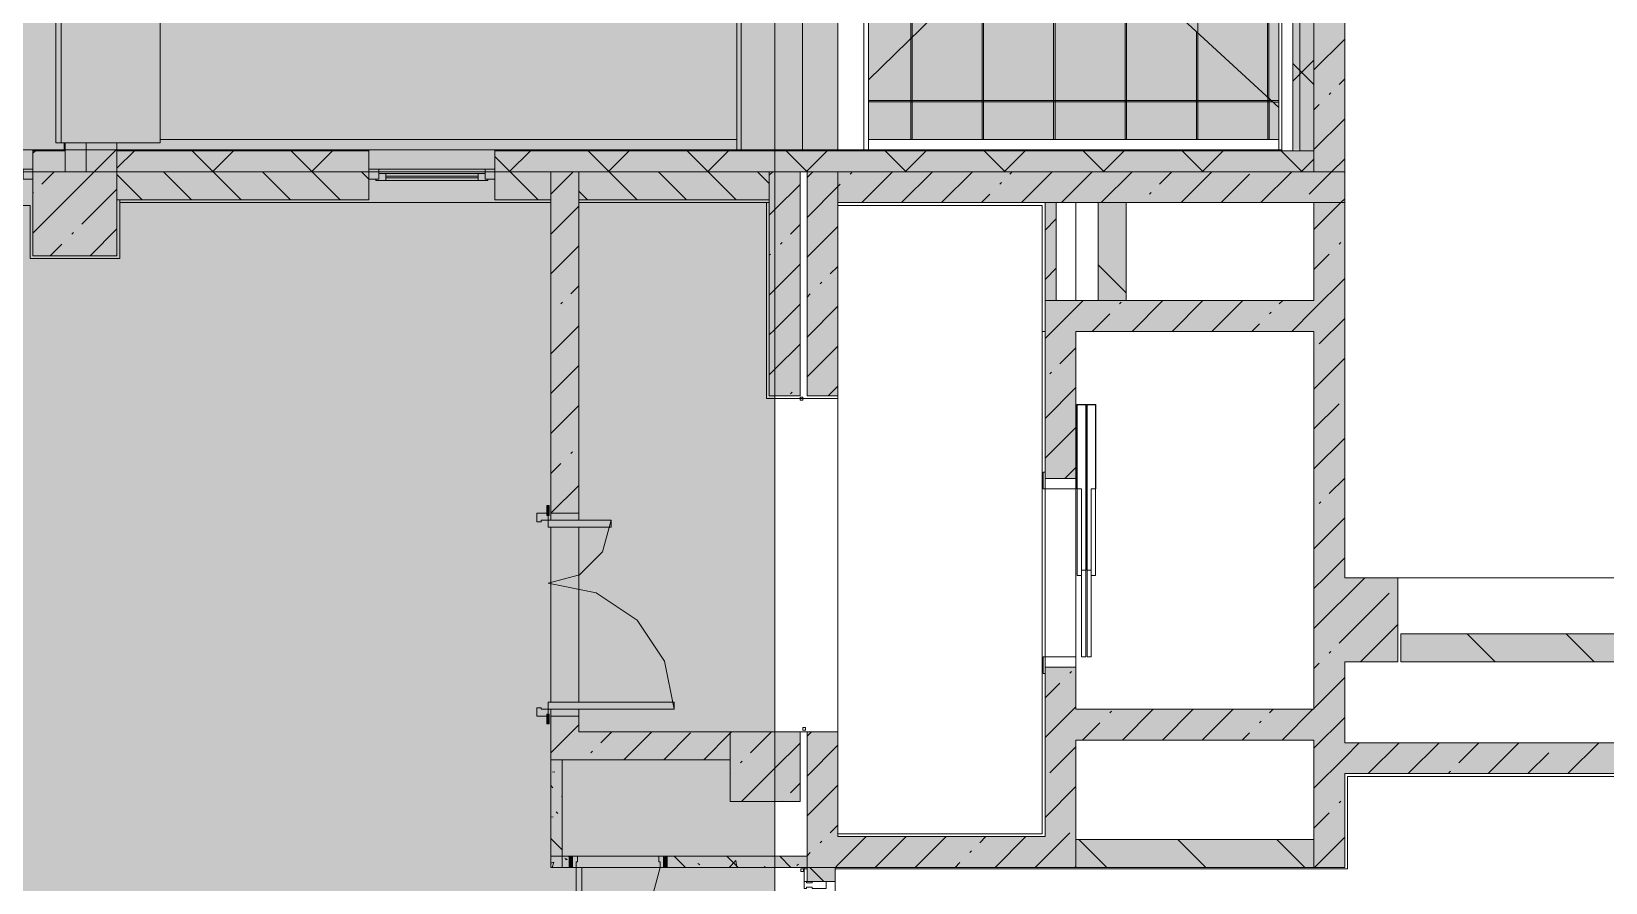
# Model space of a CAD drawing. Header units: millimetres. Extents: x -3817 to 677485, y -22715 to 103890.
# Drawn here: x 20791 to 20879.5, y -19524.2 to -19476.3 of the extents above; entities that cross this region are included whole.
import ezdxf

# ---------------------------------------------------------------- set-up
doc = ezdxf.new("R2010")
doc.units = ezdxf.units.MM
doc.layers.add('PDF _Геометрия', color=7, linetype='Continuous', true_color=0x1d1d1d)
doc.layers.add('PDF _Сплошная заливка', color=7, linetype='Continuous', true_color=0xffffff)

msp = doc.modelspace()

# ---------------------------------------------------------------- hatches: boundary and pattern name
at = {"layer": 'PDF _Сплошная заливка', "true_color": 0xd9d9d9, "transparency": 33554559}
for points in [[(20523.852, -19487.539), (20529.067, -19487.516), (20529.067, -19482.948), (20836.364, -19482.948), (20836.364, -19415.783), (20798.318, -19415.783), (20798.318, -19388.148), (20512.209, -19388.148), (20512.209, -19487.539)], [(20795.45, -19605.904), (20832.82, -19605.904), (20832.82, -19482.948), (20529.067, -19482.948), (20529.067, -19605.904), (20788.11, -19605.904)], [(20792.9, -19484.192), (20794.082, -19484.192), (20794.082, -19482.56), (20792.9, -19482.56), (20792.9, -19483.114)], [(20795.814, -19484.192), (20795.814, -19482.56), (20794.082, -19482.56), (20794.082, -19484.192), (20795.45, -19484.192)], [(20791.09, -19488.916), (20795.814, -19488.916), (20795.814, -19484.192), (20791.09, -19484.192), (20791.09, -19487.516)], [(20830.301, -19517.262), (20830.301, -19515.687), (20821.797, -19515.687), (20821.797, -19517.262), (20824.812, -19517.262)], [(20832.153, -19519.624), (20832.82, -19519.624), (20832.82, -19515.687), (20830.301, -19515.687), (20830.301, -19519.624)]]:
    msp.add_hatch(color=254, dxfattribs=at).paths.add_polyline_path(points)
at = {"layer": 'PDF _Сплошная заливка', "transparency": 33554559}
for points in [[(20861.953, -19482.948), (20862.347, -19482.948), (20862.347, -19389.314), (20861.953, -19389.314), (20861.953, -19478.711)], [(20861.166, -19480.569), (20861.166, -19425.389), (20849.276, -19460.177), (20849.276, -19469.626), (20859.147, -19478.711)], [(20838.086, -19479.01), (20847.702, -19469.626), (20847.702, -19460.177), (20838.086, -19430.345), (20838.086, -19478.711)], [(20849.276, -19482.381), (20861.166, -19482.381), (20861.166, -19480.569), (20849.276, -19469.626), (20847.702, -19469.626), (20838.086, -19479.01), (20838.086, -19482.381), (20846.834, -19482.381)], [(20861.515, -19484.192), (20863.134, -19484.192), (20863.134, -19483.011), (20832.82, -19483.011), (20832.82, -19484.192), (20846.834, -19484.192)], [(20834.631, -19496.79), (20836.364, -19496.79), (20836.364, -19484.192), (20834.631, -19484.192), (20834.631, -19496.321)], [(20864.866, -19485.924), (20864.866, -19484.192), (20836.364, -19484.192), (20836.364, -19485.924), (20861.515, -19485.924)], [(20863.134, -19493.168), (20863.134, -19491.436), (20849.749, -19491.436), (20849.749, -19493.168), (20861.515, -19493.168)], [(20864.866, -19511.75), (20867.859, -19511.75), (20867.859, -19507.026), (20863.134, -19507.026), (20863.134, -19511.75)], [(20863.134, -19516.159), (20863.134, -19514.427), (20849.749, -19514.427), (20849.749, -19516.159), (20861.515, -19516.159)], [(20836.364, -19523.325), (20836.364, -19515.687), (20834.631, -19515.687), (20834.631, -19523.325), (20836.206, -19523.325)], [(20848.017, -19523.325), (20848.017, -19521.592), (20836.364, -19521.592), (20836.364, -19523.325), (20846.834, -19523.325)], [(20863.134, -19523.325), (20863.134, -19521.75), (20849.749, -19521.75), (20849.749, -19523.325), (20861.515, -19523.325)]]:
    msp.add_hatch(color=256, dxfattribs=at).paths.add_polyline_path(points)
h = msp.add_hatch(color=256, dxfattribs=at)
h.paths.add_polyline_path([(20863.134, -19484.192), (20864.866, -19484.192), (20864.866, -19472.382), (20863.134, -19472.382), (20863.134, -19478.711)], flags=0)
h.paths.add_polyline_path([(20864.866, -19467.657), (20864.866, -19425.139), (20863.134, -19425.139), (20863.134, -19467.657), (20864.423, -19467.657)], flags=0)
h.paths.add_polyline_path([(20863.155, -19420.415), (20864.866, -19420.415), (20864.866, -19395.219), (20863.134, -19395.219), (20863.134, -19420.415)], flags=0)
at = {"layer": 'PDF _Сплошная заливка', "true_color": 0xd9d9d9, "transparency": 33554559}
h = msp.add_hatch(color=254, dxfattribs=at)
h.paths.add_polyline_path([(20773.429, -19484.192), (20784.003, -19484.192), (20784.003, -19483.011), (20767.523, -19483.019), (20767.468, -19483.523), (20761.437, -19483.523), (20761.382, -19483.011), (20732.826, -19483.019), (20732.771, -19483.523), (20723.588, -19483.504), (20723.535, -19483.011), (20686.999, -19483.019), (20686.944, -19483.523), (20680.912, -19483.523), (20680.857, -19483.011), (20647.575, -19483.019), (20647.52, -19483.523), (20646.158, -19483.499), (20646.158, -19483.011), (20632.434, -19483.011), (20632.434, -19484.192), (20772.193, -19484.192)], flags=0)
h.paths.add_polyline_path([(20791.09, -19484.192), (20792.9, -19484.192), (20792.845, -19483.011), (20791.09, -19483.011), (20791.09, -19483.114)], flags=0)
h.paths.add_polyline_path([(20832.82, -19484.192), (20832.82, -19483.011), (20817.073, -19483.011), (20817.073, -19484.192), (20832.153, -19484.192)], flags=0)
h.paths.add_polyline_path([(20795.814, -19484.192), (20809.987, -19484.192), (20809.987, -19483.011), (20795.814, -19483.011), (20795.814, -19483.114)], flags=0)
h.paths.add_polyline_path([(20608.025, -19484.192), (20608.025, -19483.011), (20603.301, -19483.011), (20603.301, -19484.192), (20604.597, -19484.192)], flags=0)
h.paths.add_polyline_path([(20596.215, -19484.192), (20596.215, -19483.011), (20591.49, -19483.011), (20591.49, -19484.192)], flags=0)
h.paths.add_polyline_path([(20584.404, -19484.192), (20584.404, -19483.011), (20531.492, -19483.011), (20531.492, -19483.46), (20530.311, -19483.46), (20530.311, -19484.192), (20582.576, -19484.192)], flags=0)
h = msp.add_hatch(color=254, dxfattribs=at)
h.paths.add_polyline_path([(20832.153, -19485.767), (20832.505, -19485.767), (20832.505, -19484.192), (20821.797, -19484.192), (20821.797, -19485.767), (20824.812, -19485.767)], flags=0)
h.paths.add_polyline_path([(20795.814, -19485.767), (20809.987, -19485.767), (20809.987, -19484.192), (20795.814, -19484.192)], flags=0)
h.paths.add_polyline_path([(20817.073, -19485.767), (20820.222, -19485.767), (20820.222, -19484.192), (20817.073, -19484.192)], flags=0)
h = msp.add_hatch(color=254, dxfattribs=at)
h.paths.add_polyline_path([(20820.222, -19517.262), (20821.797, -19517.262), (20821.797, -19514.821), (20820.222, -19514.821)], flags=0)
h.paths.add_polyline_path([(20820.222, -19503.404), (20821.797, -19503.404), (20821.797, -19484.192), (20820.222, -19484.192), (20820.222, -19496.321)], flags=0)
at = {"layer": 'PDF _Сплошная заливка', "transparency": 33554559}
h = msp.add_hatch(color=256, dxfattribs=at)
h.paths.add_polyline_path([(20849.749, -19523.325), (20849.749, -19512.065), (20848.017, -19512.065), (20848.017, -19523.325)], flags=0)
h.paths.add_polyline_path([(20848.017, -19501.436), (20849.749, -19501.436), (20849.749, -19491.436), (20848.017, -19491.436), (20848.017, -19496.321)], flags=0)
at = {"layer": 'PDF _Сплошная заливка', "true_color": 0xcdcdcd, "transparency": 33554559}
h = msp.add_hatch(color=254, dxfattribs=at)
h.paths.add_polyline_path([(20820.065, -19514.821), (20820.065, -19514.427), (20819.435, -19514.349), (20819.435, -19514.821)], flags=0)
h.paths.add_polyline_path([(20819.435, -19503.877), (20819.671, -19503.798), (20820.065, -19503.798), (20820.065, -19503.404), (20819.435, -19503.404)], flags=0)
at = {"layer": 'PDF _Сплошная заливка', "transparency": 33554559}
h = msp.add_hatch(color=256, dxfattribs=at)
h.paths.add_polyline_path([(20910.377, -19511.75), (20910.377, -19510.176), (20868.016, -19510.176), (20868.016, -19511.75), (20890.877, -19511.75)], flags=0)
h.paths.add_polyline_path([(20938.328, -19511.75), (20938.328, -19510.176), (20915.101, -19510.176), (20915.101, -19511.75)], flags=0)
at = {"layer": 'PDF _Сплошная заливка', "true_color": 0xd9d9d9, "transparency": 33554559}
h = msp.add_hatch(color=254, dxfattribs=at)
h.paths.add_polyline_path([(20820.222, -19523.325), (20821.246, -19523.325), (20821.246, -19522.695), (20820.222, -19522.735)], flags=0)
h.paths.add_polyline_path([(20832.153, -19523.325), (20832.82, -19523.325), (20832.82, -19522.695), (20826.758, -19522.735), (20826.758, -19523.325)], flags=0)
at = {"layer": 'PDF _Сплошная заливка', "true_color": 0xcdcdcd, "transparency": 33554559}
h = msp.add_hatch(color=254, dxfattribs=at)
h.paths.add_polyline_path([(20821.64, -19523.325), (20821.718, -19522.695), (20821.443, -19522.735), (20821.443, -19523.325)], flags=0)
h.paths.add_polyline_path([(20826.364, -19523.325), (20826.561, -19523.325), (20826.561, -19522.695), (20826.295, -19522.735), (20826.364, -19523.01)], flags=0)

# ---------------------------------------------------------------- linework, layer by layer
at = {"layer": 'PDF _Геометрия', "color": 8, "lineweight": 9, "true_color": 0x808080}
msp.add_lwpolyline([(20529.067, -19487.516), (20529.067, -19482.948), (20836.364, -19482.948), (20836.364, -19415.783), (20798.318, -19415.783), (20798.318, -19388.148), (20512.209, -19388.148), (20512.209, -19487.539), (20529.067, -19487.539)], dxfattribs=at)
at = {"layer": 'PDF _Геометрия', "color": 7, "lineweight": 9}
for points in [[(20832.82, -19496.79), (20834.238, -19496.79), (20834.238, -19484.192), (20832.82, -19484.192), (20863.134, -19484.192), (20863.134, -19483.011), (20863.134, -19482.948), (20863.134, -19390.495), (20882.031, -19390.495), (20882.031, -19388.526), (20863.134, -19388.526), (20861.323, -19388.526), (20861.166, -19388.526), (20861.166, -19415.79), (20861.166, -19413.772)], [(20882.031, -19389.707), (20863.134, -19389.707), (20862.347, -19389.707), (20862.347, -19482.948), (20862.347, -19483.011), (20861.953, -19483.011), (20861.953, -19482.948), (20861.953, -19389.314), (20862.347, -19389.314), (20863.134, -19389.314), (20882.031, -19389.314)], [(20861.717, -19419.627), (20863.134, -19419.627), (20863.134, -19484.192), (20864.866, -19484.192), (20864.866, -19472.382), (20864.866, -19477.106)], [(20861.166, -19421.659), (20861.166, -19482.948), (20832.82, -19482.948)], [(20838.086, -19482.948), (20838.086, -19421.831), (20838.084, -19421.831), (20838.078, -19421.831), (20837.83, -19421.831), (20836.364, -19421.831), (20837.442, -19421.831)], [(20837.83, -19482.948), (20837.83, -19421.831)], [(20861.323, -19421.659), (20861.323, -19482.948), (20861.323, -19482.987), (20861.323, -19483.011), (20861.953, -19483.011)], [(20838.078, -19479.018), (20847.702, -19469.626), (20847.702, -19460.177), (20838.078, -19430.321)], [(20847.702, -19469.626), (20849.276, -19469.626), (20861.17, -19480.573)], [(20863.134, -19478.455), (20864.866, -19476.723)], [(20861.953, -19479.097), (20862.347, -19478.704), (20863.134, -19477.916)], [(20863.134, -19479.289), (20862.347, -19478.501), (20861.953, -19478.108)], [(20864.558, -19479.276), (20864.866, -19478.968)], [(20864.866, -19479.468), (20864.866, -19484.192)], [(20863.134, -19480.7), (20863.435, -19480.399)], [(20863.996, -19479.838), (20864.09, -19479.744)], [(20863.134, -19482.945), (20864.866, -19481.213)], [(20861.323, -19482.987), (20832.82, -19482.987)], [(20862.347, -19483.011), (20863.134, -19483.011), (20862.347, -19483.011), (20861.953, -19483.011), (20861.323, -19483.011), (20832.82, -19483.011)], [(20834.632, -19484.192), (20833.451, -19483.011)], [(20834.588, -19484.192), (20835.769, -19483.011)], [(20840.2, -19484.192), (20839.019, -19483.011)], [(20840.156, -19484.192), (20841.337, -19483.011)], [(20845.767, -19484.192), (20844.586, -19483.011)], [(20845.723, -19484.192), (20846.904, -19483.011)], [(20851.335, -19484.192), (20850.154, -19483.011)], [(20851.291, -19484.192), (20852.472, -19483.011)], [(20856.903, -19484.192), (20855.721, -19483.011)], [(20856.858, -19484.192), (20858.04, -19483.011)], [(20861.166, -19482.948), (20861.323, -19482.948)], [(20862.47, -19484.192), (20861.289, -19483.011)], [(20862.426, -19484.192), (20863.134, -19483.484)], [(20862.874, -19485.45), (20864.132, -19484.192), (20864.866, -19483.458)], [(20832.82, -19486.319), (20834.238, -19484.902)], [(20834.631, -19484.508), (20834.947, -19484.192)], [(20851.009, -19491.436), (20852.583, -19491.436), (20852.583, -19485.924), (20864.866, -19485.924), (20864.866, -19484.192), (20836.364, -19484.192), (20836.364, -19485.924), (20848.017, -19485.924), (20848.017, -19491.436), (20848.647, -19491.436), (20848.647, -19485.924), (20851.009, -19485.924), (20851.009, -19491.436), (20849.749, -19491.436), (20848.017, -19491.436), (20848.017, -19501.436), (20849.749, -19501.436), (20849.749, -19493.168), (20863.134, -19493.168), (20863.134, -19507.026), (20863.134, -19511.75), (20863.134, -19514.427), (20849.749, -19514.427), (20849.749, -19512.065), (20848.017, -19512.065), (20848.017, -19521.592), (20836.364, -19521.592), (20836.364, -19515.687), (20834.631, -19515.687), (20834.631, -19523.325), (20836.206, -19523.325), (20836.364, -19523.325), (20848.017, -19523.325), (20849.749, -19523.325), (20863.134, -19523.325), (20863.134, -19521.75), (20863.134, -19516.159), (20849.749, -19516.159), (20849.749, -19521.75), (20863.134, -19521.75)], [(20834.631, -19486.753), (20836.364, -19485.021), (20836.495, -19484.889)], [(20837.057, -19484.328), (20837.15, -19484.234)], [(20837.705, -19485.924), (20839.437, -19484.192)], [(20839.95, -19485.924), (20841.682, -19484.192)], [(20842.195, -19485.924), (20843.927, -19484.192)], [(20845.475, -19484.889), (20845.569, -19484.795)], [(20846.037, -19484.328), (20846.172, -19484.192)], [(20846.685, -19485.924), (20848.417, -19484.192)], [(20848.93, -19485.924), (20850.662, -19484.192)], [(20851.175, -19485.924), (20852.907, -19484.192)], [(20854.455, -19484.889), (20855.152, -19484.192)], [(20855.665, -19485.924), (20857.397, -19484.192)], [(20857.91, -19485.924), (20859.506, -19484.328)], [(20860.155, -19485.924), (20861.887, -19484.192)], [(20844.44, -19485.924), (20844.914, -19485.45)], [(20849.749, -19491.436), (20849.749, -19485.924), (20848.647, -19485.924), (20848.017, -19485.924), (20848.017, -19491.436)], [(20852.583, -19485.924), (20851.009, -19485.924)], [(20864.866, -19507.026), (20864.866, -19485.924), (20863.134, -19485.924), (20863.134, -19491.436), (20852.583, -19491.436)], [(20853.894, -19485.45), (20853.987, -19485.357)], [(20862.4, -19485.924), (20862.406, -19485.918)], [(20863.134, -19487.435), (20864.645, -19485.924), (20864.866, -19485.703)], [(20864.866, -19485.924), (20864.866, -19488.995)], [(20833.689, -19487.695), (20834.238, -19487.147)], [(20834.631, -19488.998), (20836.364, -19487.266)], [(20848.017, -19487.466), (20848.647, -19486.837)], [(20833.128, -19488.256), (20833.221, -19488.163)], [(20864.558, -19488.256), (20864.651, -19488.163)], [(20832.82, -19490.809), (20834.238, -19489.392)], [(20852.583, -19491.008), (20851.009, -19489.433)], [(20863.134, -19489.68), (20863.996, -19488.818)], [(20835.934, -19489.94), (20836.364, -19489.511)], [(20848.017, -19490.25), (20848.647, -19489.62)], [(20861.891, -19493.168), (20863.134, -19491.925), (20864.866, -19490.192)], [(20834.631, -19491.243), (20834.812, -19491.062)], [(20835.373, -19490.501), (20835.466, -19490.408)], [(20832.82, -19493.054), (20834.238, -19491.637)], [(20834.631, -19493.488), (20836.364, -19491.756)], [(20848.017, -19493.572), (20849.749, -19491.84), (20850.153, -19491.436)], [(20852.21, -19491.624), (20852.304, -19491.53)], [(20852.911, -19493.168), (20854.643, -19491.436)], [(20855.156, -19493.168), (20856.888, -19491.436)], [(20857.401, -19493.168), (20859.133, -19491.436)], [(20860.629, -19492.185), (20860.722, -19492.092)], [(20861.19, -19491.624), (20861.378, -19491.436)], [(20864.866, -19491.357), (20864.866, -19495.294)], [(20850.666, -19493.168), (20851.649, -19492.185)], [(20859.646, -19493.168), (20860.068, -19492.746)], [(20863.435, -19493.869), (20864.866, -19492.437)], [(20832.82, -19495.299), (20834.238, -19493.881)], [(20834.631, -19495.733), (20836.364, -19494.001)], [(20848.843, -19494.991), (20849.749, -19494.085)], [(20863.134, -19496.415), (20864.866, -19494.682)], [(20848.282, -19495.552), (20848.375, -19495.459)], [(20835.819, -19496.79), (20836.364, -19496.246)], [(20848.017, -19498.062), (20849.749, -19496.33)], [(20833.689, -19496.675), (20833.783, -19496.582)], [(20863.134, -19498.66), (20864.558, -19497.236)], [(20864.866, -19497.656), (20864.866, -19501.593)], [(20848.017, -19500.307), (20849.749, -19498.575)], [(20863.134, -19500.905), (20864.866, -19499.172)], [(20849.133, -19501.436), (20849.749, -19500.82)], [(20849.749, -19501.436), (20849.749, -19512.065)], [(20863.996, -19502.287), (20864.866, -19501.417)], [(20848.017, -19511.475), (20848.017, -19502.026)], [(20863.435, -19502.849), (20863.529, -19502.755)], [(20863.134, -19505.395), (20864.866, -19503.662)], [(20863.134, -19523.325), (20864.866, -19523.325), (20864.866, -19518.049), (20883.606, -19518.049), (20883.606, -19516.317), (20864.866, -19516.317), (20864.866, -19511.75), (20867.859, -19511.75), (20867.859, -19507.026), (20864.866, -19507.026), (20864.866, -19503.955)], [(20863.134, -19507.64), (20863.748, -19507.026), (20864.866, -19505.907)], [(20863.134, -19509.885), (20865.993, -19507.026)], [(20864.558, -19510.706), (20867.364, -19507.9)], [(20865.759, -19511.75), (20867.859, -19509.65)], [(20873.326, -19511.75), (20871.751, -19510.176)], [(20878.893, -19511.75), (20877.318, -19510.176)], [(20863.996, -19511.267), (20864.09, -19511.174)], [(20849.404, -19512.39), (20849.497, -19512.296)], [(20863.134, -19512.13), (20863.435, -19511.829)], [(20848.017, -19513.777), (20848.843, -19512.951)], [(20863.134, -19514.375), (20864.866, -19512.642)], [(20848.017, -19516.022), (20849.749, -19514.29)], [(20851.649, -19514.635), (20851.742, -19514.541)], [(20852.369, -19516.159), (20854.102, -19514.427)], [(20854.614, -19516.159), (20856.347, -19514.427)], [(20856.859, -19516.159), (20858.592, -19514.427)], [(20860.068, -19515.196), (20860.161, -19515.103)], [(20860.629, -19514.635), (20860.837, -19514.427)], [(20861.349, -19516.159), (20863.082, -19514.427)], [(20863.134, -19516.62), (20864.866, -19514.887)], [(20832.82, -19519.624), (20834.238, -19519.624), (20834.238, -19515.687), (20832.82, -19515.687)], [(20834.631, -19515.938), (20834.882, -19515.687)], [(20850.124, -19516.159), (20851.088, -19515.196)], [(20859.104, -19516.159), (20859.506, -19515.757)], [(20832.82, -19517.749), (20834.238, -19516.331)], [(20834.631, -19518.183), (20836.364, -19516.45)], [(20848.282, -19518.002), (20849.749, -19516.535)], [(20863.134, -19518.864), (20864.866, -19517.132), (20865.682, -19516.317)], [(20866.195, -19518.049), (20867.925, -19516.319)], [(20868.44, -19518.049), (20870.172, -19516.317)], [(20871.293, -19517.441), (20872.417, -19516.317)], [(20872.929, -19518.049), (20874.662, -19516.317)], [(20875.174, -19518.049), (20876.344, -19516.88)], [(20876.905, -19516.319), (20876.907, -19516.317)], [(20877.419, -19518.049), (20879.152, -19516.317)], [(20833.689, -19519.125), (20834.238, -19518.576)], [(20870.731, -19518.002), (20870.825, -19517.909)], [(20834.631, -19520.428), (20836.364, -19518.695)], [(20848.017, -19520.512), (20849.749, -19518.78)], [(20833.19, -19519.624), (20833.221, -19519.593)], [(20863.134, -19521.109), (20863.996, -19520.247)], [(20864.558, -19519.686), (20864.651, -19519.593)], [(20835.934, -19521.37), (20836.364, -19520.94)], [(20835.373, -19521.931), (20835.466, -19521.838)], [(20836.224, -19523.325), (20836.364, -19523.185), (20837.956, -19521.592)], [(20838.469, -19523.325), (20840.201, -19521.592)], [(20840.714, -19523.325), (20842.446, -19521.592)], [(20844.353, -19521.931), (20844.691, -19521.592)], [(20845.204, -19523.325), (20846.936, -19521.592)], [(20847.449, -19523.325), (20848.017, -19522.757), (20849.404, -19521.37)], [(20849.749, -19521.75), (20849.749, -19523.325)], [(20851.494, -19523.325), (20849.92, -19521.75)], [(20857.062, -19523.325), (20855.487, -19521.75)], [(20862.63, -19523.325), (20861.055, -19521.75)], [(20863.164, -19523.325), (20864.866, -19521.622)], [(20832.82, -19523.325), (20834.631, -19523.325), (20834.631, -19522.695), (20832.82, -19522.695)], [(20834.631, -19522.673), (20834.812, -19522.492)], [(20842.959, -19523.325), (20843.23, -19523.054)], [(20843.792, -19522.492), (20843.885, -19522.399)], [(20835.579, -19524.112), (20834.792, -19523.325)], [(20849.694, -19523.325), (20849.749, -19523.27)], [(20834.631, -19524.112), (20834.915, -19524.112)], [(20835.702, -19524.112), (20836.206, -19524.112), (20836.206, -19540.883), (20835.702, -19540.883)]]:
    msp.add_lwpolyline(points, dxfattribs=at)
at = {"layer": 'PDF _Геометрия', "color": 253, "lineweight": 9, "true_color": 0xaaaaaa}
for points in [[(20832.82, -19623.257), (20832.82, -19524.835), (20832.82, -19515.075), (20832.82, -19416.653)], [(20861.167, -19482.381), (20838.078, -19482.381), (20861.166, -19482.381)], [(20836.364, -19486.082), (20847.859, -19486.082), (20836.364, -19486.082), (20836.364, -19521.435), (20847.859, -19521.435), (20847.859, -19486.082), (20847.859, -19521.435), (20836.364, -19521.435)], [(20863.134, -19493.168), (20849.749, -19493.168)], [(20832.82, -19515.687), (20836.364, -19515.687), (20836.364, -19496.948), (20832.82, -19496.948), (20836.364, -19496.948), (20836.364, -19496.79)], [(20849.804, -19502.026), (20849.828, -19502.026), (20849.828, -19497.302), (20850.3, -19497.302), (20850.3, -19506.593), (20850.324, -19506.593), (20850.324, -19497.278), (20849.804, -19497.278), (20849.804, -19502.026), (20849.804, -19497.278), (20850.324, -19497.278), (20850.324, -19506.593)], [(20850.3, -19497.302), (20849.828, -19497.302)], [(20850.355, -19506.593), (20850.355, -19497.278), (20850.875, -19497.278), (20850.875, -19502.026)], [(20850.851, -19497.302), (20850.379, -19497.302)], [(20847.899, -19502.026), (20847.899, -19501.081), (20848.017, -19501.081)], [(20849.749, -19512.065), (20849.749, -19501.436), (20849.749, -19512.065)], [(20849.749, -19501.436), (20849.749, -19502.026)], [(20850.064, -19506.908), (20849.828, -19506.908), (20850.064, -19506.908), (20850.064, -19502.026), (20849.828, -19502.026), (20849.828, -19506.908), (20849.828, -19502.026), (20850.064, -19502.026), (20850.064, -19506.593), (20850.3, -19506.593), (20850.3, -19511.475), (20850.064, -19511.475)], [(20850.615, -19502.026), (20850.851, -19502.026), (20850.851, -19506.908), (20850.615, -19506.908), (20850.615, -19511.475), (20850.379, -19511.475), (20850.615, -19511.475), (20850.615, -19506.593), (20850.379, -19506.593), (20850.379, -19511.475), (20850.379, -19506.593), (20850.615, -19506.593)], [(20863.134, -19511.75), (20863.134, -19507.026)], [(20867.859, -19507.026), (20910.377, -19507.026), (20867.859, -19507.026), (20867.859, -19511.75), (20864.866, -19511.75)], [(20847.899, -19511.475), (20847.899, -19512.419), (20848.017, -19512.419)], [(20849.749, -19511.475), (20849.749, -19512.065)], [(20834.631, -19515.687), (20834.238, -19515.687)], [(20834.474, -19524.117), (20834.474, -19523.325), (20832.82, -19523.325)], [(20834.474, -19523.403), (20834.631, -19523.403), (20834.47, -19523.403), (20834.47, -19524.114)]]:
    msp.add_lwpolyline(points, dxfattribs=at)
at = {"layer": 'PDF _Геометрия', "color": 8, "lineweight": 9, "true_color": 0x737373}
for points in [[(20798.252, -19421.617), (20792.673, -19421.617), (20792.382, -19421.617), (20792.376, -19421.617), (20792.374, -19421.617), (20792.374, -19482.56), (20792.376, -19482.56), (20792.382, -19482.56), (20792.673, -19482.56), (20798.252, -19482.56)], [(20794.082, -19482.56), (20794.082, -19482.948), (20794.082, -19484.192), (20794.082, -19483.011), (20794.082, -19482.987), (20794.082, -19482.948)], [(20791.09, -19484.05), (20791.09, -19484.602), (20790.538, -19484.602), (20790.538, -19484.05)], [(20810.538, -19484.05), (20810.538, -19484.602), (20809.987, -19484.602), (20809.987, -19484.05)], [(20817.073, -19484.05), (20817.073, -19484.602), (20816.522, -19484.602), (20816.522, -19484.05)], [(20795.814, -19484.192), (20791.09, -19484.192), (20791.09, -19488.916), (20795.814, -19488.916)], [(20810.38, -19484.68), (20816.679, -19484.68), (20816.679, -19484.602), (20816.522, -19484.602), (20816.522, -19484.287), (20810.538, -19484.287), (20810.538, -19484.602), (20810.38, -19484.602)], [(20821.797, -19515.687), (20821.797, -19514.821), (20820.222, -19514.821), (20820.222, -19517.262), (20821.797, -19517.262), (20830.301, -19517.262), (20830.301, -19515.687)], [(20820.222, -19517.262), (20820.222, -19523.325), (20820.852, -19523.325), (20820.852, -19517.262)]]:
    msp.add_lwpolyline(points, close=True, dxfattribs=at)
for points in [[(20792.673, -19421.617), (20792.673, -19482.56)], [(20830.693, -19421.831), (20830.937, -19421.831), (20834.378, -19421.831), (20836.364, -19421.831), (20834.378, -19421.831), (20830.927, -19421.831), (20830.68, -19421.831), (20830.674, -19421.831), (20830.672, -19421.831), (20830.672, -19482.948)], [(20830.927, -19421.831), (20830.927, -19482.948)], [(20834.378, -19482.948), (20834.378, -19421.831)], [(20791.09, -19482.948), (20791.09, -19484.192), (20784.003, -19484.192), (20784.003, -19482.948)], [(20797.782, -19482.56), (20792.845, -19482.56), (20792.845, -19482.948), (20791.09, -19482.948), (20791.09, -19484.192), (20792.9, -19484.192), (20794.082, -19484.192), (20795.814, -19484.192), (20809.987, -19484.192), (20809.987, -19482.948), (20795.814, -19482.948), (20795.814, -19482.56)], [(20792.845, -19482.948), (20792.845, -19482.987), (20792.845, -19483.011), (20792.861, -19483.011), (20792.9, -19483.011), (20792.861, -19483.011), (20792.845, -19483.011), (20791.09, -19483.011)], [(20791.09, -19487.64), (20794.537, -19484.192), (20795.766, -19482.963)], [(20792.845, -19482.987), (20791.09, -19482.987)], [(20791.09, -19483.15), (20791.229, -19483.011)], [(20792.396, -19482.56), (20792.683, -19482.56), (20798.236, -19482.56)], [(20797.798, -19482.56), (20792.83, -19482.56)], [(20792.861, -19483.011), (20792.861, -19482.948), (20792.861, -19482.56)], [(20792.9, -19482.56), (20792.9, -19482.948), (20792.9, -19483.011), (20792.9, -19484.192)], [(20795.798, -19482.932), (20795.814, -19482.916)], [(20795.814, -19482.948), (20795.814, -19482.987)], [(20809.987, -19482.987), (20795.814, -19482.987), (20795.814, -19483.011), (20809.987, -19483.011)], [(20795.814, -19483.994), (20796.796, -19483.011)], [(20795.814, -19483.011), (20795.814, -19484.192), (20795.814, -19485.767), (20809.987, -19485.767), (20809.987, -19484.192), (20795.814, -19484.192)], [(20798.014, -19482.56), (20798.165, -19482.56)], [(20798.174, -19482.56), (20798.026, -19482.56)], [(20802.802, -19485.767), (20801.227, -19484.192), (20800.046, -19483.011)], [(20801.183, -19484.192), (20802.364, -19483.011)], [(20808.369, -19485.767), (20806.794, -19484.192), (20805.613, -19483.011)], [(20806.75, -19484.192), (20807.931, -19483.011)], [(20817.073, -19482.948), (20817.073, -19484.192), (20809.987, -19484.192), (20809.987, -19482.948)], [(20832.82, -19482.948), (20817.073, -19482.948), (20817.073, -19484.192), (20832.82, -19484.192), (20832.505, -19484.192), (20832.505, -19496.79), (20832.82, -19496.79)], [(20832.82, -19482.987), (20817.073, -19482.987)], [(20832.82, -19483.011), (20817.073, -19483.011)], [(20817.885, -19484.192), (20819.067, -19483.011)], [(20825.072, -19485.767), (20823.497, -19484.192), (20822.316, -19483.011)], [(20823.453, -19484.192), (20824.634, -19483.011)], [(20830.639, -19485.767), (20829.065, -19484.192), (20827.884, -19483.011)], [(20829.021, -19484.192), (20830.202, -19483.011)], [(20791.09, -19484.05), (20784.003, -19484.05)], [(20817.073, -19484.05), (20809.987, -19484.05)], [(20819.504, -19485.767), (20817.929, -19484.192), (20817.073, -19483.336)], [(20790.538, -19484.602), (20791.09, -19484.602)], [(20791.596, -19484.889), (20792.292, -19484.192)], [(20797.234, -19485.767), (20795.814, -19484.347)], [(20800.018, -19485.767), (20798.443, -19484.192)], [(20805.585, -19485.767), (20804.011, -19484.192)], [(20809.987, -19484.601), (20809.578, -19484.192)], [(20809.987, -19484.192), (20817.073, -19484.192)], [(20809.987, -19484.602), (20810.538, -19484.602)], [(20816.679, -19484.68), (20810.38, -19484.68)], [(20810.931, -19484.68), (20810.931, -19484.287)], [(20810.931, -19484.444), (20816.128, -19484.444)], [(20816.128, -19484.523), (20810.931, -19484.523)], [(20816.128, -19484.68), (20816.128, -19484.287)], [(20816.522, -19484.602), (20817.073, -19484.602)], [(20820.222, -19485.767), (20820.222, -19484.192), (20817.073, -19484.192), (20817.073, -19485.767), (20820.222, -19485.767), (20820.222, -19503.404), (20821.797, -19503.404), (20821.797, -19485.767), (20821.797, -19484.192), (20832.505, -19484.192), (20832.505, -19485.767), (20821.797, -19485.767)], [(20820.222, -19485.447), (20821.477, -19484.192)], [(20827.856, -19485.767), (20826.281, -19484.192)], [(20832.505, -19484.849), (20831.848, -19484.192)], [(20832.505, -19484.389), (20832.702, -19484.192)], [(20791.09, -19485.395), (20791.128, -19485.357)], [(20793.841, -19487.134), (20795.814, -19485.161)], [(20820.222, -19485.924), (20795.971, -19485.924), (20795.971, -19485.767), (20795.971, -19485.924)], [(20822.288, -19485.767), (20821.797, -19485.276)], [(20832.34, -19485.924), (20832.505, -19485.924), (20832.348, -19485.924), (20832.34, -19485.924), (20821.955, -19485.924), (20821.797, -19485.924)], [(20832.505, -19485.924), (20832.505, -19485.767)], [(20820.222, -19487.692), (20821.797, -19486.117)], [(20832.505, -19486.634), (20832.82, -19486.319)], [(20793.279, -19487.695), (20793.373, -19487.602)], [(20794.303, -19488.916), (20795.814, -19487.406)], [(20792.058, -19488.916), (20792.718, -19488.256)], [(20820.222, -19489.937), (20821.797, -19488.362)], [(20832.505, -19488.879), (20832.567, -19488.818)], [(20821.342, -19491.062), (20821.797, -19490.607)], [(20832.505, -19491.124), (20832.82, -19490.809)], [(20820.781, -19491.624), (20820.874, -19491.53)], [(20820.222, -19494.427), (20821.797, -19492.852)], [(20832.505, -19493.369), (20832.82, -19493.054)], [(20820.222, -19496.672), (20821.797, -19495.097)], [(20832.505, -19495.614), (20832.82, -19495.299)], [(20820.222, -19498.917), (20821.797, -19497.342)], [(20821.342, -19500.042), (20821.435, -19499.949)], [(20820.222, -19501.162), (20820.781, -19500.604)], [(20820.225, -19503.404), (20821.797, -19501.832)], [(20820.222, -19503.798), (20820.222, -19503.404), (20821.797, -19503.404), (20821.797, -19503.798)], [(20820.222, -19514.034), (20820.222, -19504.191)], [(20821.797, -19504.191), (20821.797, -19514.034)], [(20821.797, -19514.427), (20821.797, -19514.821), (20820.222, -19514.821), (20820.222, -19514.427)], [(20820.222, -19516.877), (20821.797, -19515.302)], [(20823.026, -19516.319), (20823.657, -19515.687)], [(20824.327, -19517.262), (20825.902, -19515.687)], [(20826.572, -19517.262), (20828.077, -19515.757)], [(20828.817, -19517.262), (20830.301, -19515.778), (20830.392, -19515.687)], [(20832.82, -19515.687), (20830.301, -19515.687), (20830.301, -19519.624), (20832.82, -19519.624)], [(20831.444, -19516.88), (20832.637, -19515.687)], [(20822.464, -19516.88), (20822.558, -19516.786)], [(20830.883, -19517.441), (20830.976, -19517.348)], [(20830.945, -19519.624), (20832.82, -19517.749)], [(20830.301, -19518.023), (20830.322, -19518.002)], [(20832.82, -19522.695), (20826.758, -19522.695), (20821.246, -19522.695), (20820.222, -19522.695), (20820.222, -19523.325), (20821.246, -19523.325), (20821.246, -19522.735)], [(20826.758, -19522.735), (20826.758, -19523.325), (20832.82, -19523.325)], [(20826.364, -19523.325), (20821.955, -19523.325)]]:
    msp.add_lwpolyline(points, dxfattribs=at)
at = {"layer": 'PDF _Геометрия', "color": 9, "lineweight": 9, "true_color": 0xb9b9b9}
for points in [[(20856.6, -19421.659), (20856.6, -19438.75), (20856.6, -19476.366)], [(20860.53, -19427.249), (20860.53, -19479.984)], [(20860.609, -19427.019), (20860.609, -19480.057)], [(20840.465, -19476.688), (20840.465, -19437.729)], [(20840.544, -19482.381), (20840.544, -19476.611), (20840.544, -19437.972)], [(20848.497, -19469.626), (20848.497, -19482.381)], [(20848.575, -19469.626), (20848.575, -19482.381)], [(20852.512, -19472.604), (20852.512, -19482.381)], [(20844.481, -19472.769), (20844.481, -19482.381)], [(20844.56, -19472.692), (20844.56, -19482.381)], [(20852.591, -19472.677), (20852.591, -19482.381)], [(20840.465, -19476.688), (20840.465, -19482.381)], [(20856.528, -19476.3), (20856.528, -19482.381)], [(20856.607, -19476.373), (20856.607, -19482.381)], [(20860.733, -19480.171), (20838.078, -19480.171)], [(20860.819, -19480.25), (20838.078, -19480.25)], [(20860.543, -19479.996), (20860.543, -19482.381)], [(20860.622, -19480.069), (20860.622, -19482.381)], [(20860.75, -19480.187), (20861.17, -19480.187)], [(20860.836, -19480.265), (20861.17, -19480.265)]]:
    msp.add_lwpolyline(points, dxfattribs=at)
at = {"layer": 'PDF _Геометрия', "color": 253, "lineweight": 9, "true_color": 0xaaaaaa}
for points in [[(20864.866, -19472.382), (20864.866, -19484.192)], [(20847.859, -19493.168), (20848.017, -19493.168)], [(20864.866, -19493.168), (20864.866, -19507.026)], [(20850.851, -19502.026), (20850.875, -19502.026), (20850.875, -19497.278), (20850.355, -19497.278), (20850.355, -19506.593), (20850.379, -19506.593), (20850.379, -19497.302), (20850.851, -19497.302)], [(20848.017, -19502.026), (20848.017, -19501.081), (20847.899, -19501.081), (20847.899, -19502.026)], [(20848.017, -19502.026), (20849.749, -19502.026), (20849.749, -19501.436), (20848.017, -19501.436)], [(20848.017, -19502.026), (20848.017, -19511.475), (20849.749, -19511.475), (20849.749, -19502.026), (20848.017, -19502.026), (20849.749, -19502.026), (20849.749, -19511.475), (20848.017, -19511.475), (20848.017, -19502.026), (20848.017, -19511.475)], [(20850.615, -19506.908), (20850.851, -19506.908), (20850.851, -19502.026), (20850.615, -19502.026)], [(20850.064, -19511.475), (20850.3, -19511.475), (20850.3, -19506.593), (20850.064, -19506.593)], [(20848.017, -19512.419), (20848.017, -19511.475), (20847.899, -19511.475), (20847.899, -19512.419)], [(20848.017, -19512.065), (20849.749, -19512.065), (20849.749, -19511.475), (20848.017, -19511.475)], [(20836.206, -19523.403), (20865.024, -19523.403), (20865.024, -19518.207), (20965.747, -19518.207), (20865.024, -19518.207), (20865.024, -19523.403)]]:
    msp.add_lwpolyline(points, close=True, dxfattribs=at)
at = {"layer": 'PDF _Геометрия', "color": 9, "lineweight": 9, "true_color": 0xb7b7b7}
for points in [[(20798.252, -19482.381), (20830.68, -19482.381)], [(20820.065, -19503.798), (20820.065, -19503.404), (20819.435, -19503.404), (20819.435, -19503.877), (20819.671, -19503.877), (20819.671, -19503.798)], [(20819.994, -19503.522), (20820.057, -19503.522), (20820.057, -19502.971), (20819.994, -19502.971)], [(20820.057, -19503.522), (20820.065, -19503.522), (20820.065, -19503.404), (20820.057, -19503.404)], [(20820.065, -19503.522), (20820.128, -19503.522), (20820.128, -19502.971), (20820.065, -19502.971)], [(20823.608, -19503.798), (20820.065, -19503.798), (20820.065, -19504.191), (20823.608, -19504.191)], [(20827.151, -19514.427), (20827.151, -19514.034), (20820.065, -19514.034), (20820.065, -19514.427)], [(20820.065, -19514.427), (20819.671, -19514.427), (20819.671, -19514.349), (20819.435, -19514.349), (20819.435, -19514.821), (20820.065, -19514.821)], [(20819.994, -19514.703), (20819.994, -19515.254), (20820.057, -19515.254), (20820.057, -19514.703)], [(20820.057, -19514.703), (20820.057, -19514.821), (20820.065, -19514.821), (20820.065, -19514.703)], [(20820.065, -19514.703), (20820.065, -19515.254), (20820.128, -19515.254), (20820.128, -19514.703)], [(20821.443, -19522.695), (20821.246, -19522.695), (20821.246, -19523.325), (20821.443, -19523.325)], [(20821.64, -19523.325), (20821.64, -19523.01), (20821.718, -19523.01), (20821.718, -19522.695), (20821.443, -19522.695), (20821.443, -19523.325)], [(20826.364, -19523.325), (20826.561, -19523.325), (20826.561, -19522.695), (20826.285, -19522.695), (20826.285, -19523.01), (20826.364, -19523.01)], [(20826.561, -19522.695), (20826.561, -19523.325), (20826.758, -19523.325), (20826.758, -19522.695)], [(20821.64, -19528.049), (20821.955, -19528.049), (20821.955, -19523.325), (20821.64, -19523.325)]]:
    msp.add_lwpolyline(points, close=True, dxfattribs=at)
at = {"layer": 'PDF _Геометрия', "color": 7, "lineweight": 9}
for points in [[(20861.167, -19482.381), (20838.078, -19482.381)], [(20834.631, -19484.192), (20834.631, -19496.79), (20836.364, -19496.79), (20836.364, -19484.192)], [(20834.234, -19497.034), (20834.391, -19497.034), (20834.391, -19496.877), (20834.234, -19496.877)], [(20910.377, -19510.176), (20868.016, -19510.176), (20868.016, -19511.75), (20910.377, -19511.75)], [(20834.549, -19515.601), (20834.549, -19515.443), (20834.391, -19515.443), (20834.391, -19515.601)], [(20834.273, -19523.404), (20834.273, -19523.562), (20834.431, -19523.562), (20834.431, -19523.404)], [(20834.631, -19523.325), (20834.631, -19524.112), (20836.206, -19524.112), (20836.206, -19523.325)], [(20834.6, -19524.427), (20834.915, -19524.427), (20834.915, -19524.506), (20835.702, -19524.506), (20835.702, -19524.112), (20834.915, -19524.112), (20834.915, -19524.191), (20834.6, -19524.191), (20834.6, -19524.112), (20834.466, -19524.112), (20834.466, -19524.506), (20834.6, -19524.506)]]:
    msp.add_lwpolyline(points, close=True, dxfattribs=at)
at = {"layer": 'PDF _Геометрия', "color": 253, "lineweight": 9, "true_color": 0xa1a1a1}
for points in [[(20784.003, -19482.948), (20791.09, -19482.948)], [(20809.987, -19482.948), (20817.073, -19482.948)]]:
    msp.add_lwpolyline(points, dxfattribs=at)
at = {"layer": 'PDF _Геометрия', "color": 9, "lineweight": 9, "true_color": 0xb7b7b7}
for points in [[(20792.845, -19482.56), (20792.845, -19482.948)], [(20820.222, -19502.695), (20820.222, -19485.924), (20795.971, -19485.924), (20795.971, -19489.074), (20790.932, -19489.074), (20790.932, -19486.082), (20781.414, -19486.082), (20781.414, -19518.372), (20690.471, -19518.372), (20690.471, -19518.049), (20664.559, -19518.049)], [(20781.414, -19495.54), (20781.414, -19486.082), (20790.932, -19486.082), (20790.932, -19489.074), (20795.971, -19489.074), (20795.971, -19485.924)], [(20832.348, -19485.924), (20832.348, -19496.948), (20832.82, -19496.948), (20832.348, -19496.948), (20832.348, -19485.924), (20821.797, -19485.924), (20821.797, -19502.695)], [(20827.151, -19514.427), (20826.612, -19511.715), (20825.076, -19509.416), (20822.777, -19507.88), (20820.065, -19507.341), (20821.837, -19506.866), (20823.133, -19505.569), (20823.608, -19503.798)], [(20820.222, -19523.325), (20820.222, -19514.427)], [(20821.797, -19514.427), (20821.797, -19514.821)], [(20821.797, -19515.687), (20832.348, -19515.687), (20832.82, -19515.687)], [(20821.561, -19522.695), (20826.443, -19522.695), (20821.561, -19522.695)], [(20821.64, -19528.049), (20824.002, -19527.416), (20825.731, -19525.687), (20826.364, -19523.325), (20821.955, -19523.325), (20826.364, -19523.325), (20821.64, -19523.325)], [(20832.82, -19523.325), (20826.758, -19523.325)]]:
    msp.add_lwpolyline(points, dxfattribs=at)
at = {"layer": 'PDF _Геометрия', "color": 253, "lineweight": 9, "true_color": 0xa3a3a3}
for points in [[(20820.309, -19517.959), (20820.44, -19517.942)], [(20820.332, -19518.839), (20820.233, -19518.74)], [(20820.852, -19519.36), (20820.826, -19519.334)], [(20820.51, -19520.205), (20820.607, -19520.294)], [(20820.222, -19520.489), (20820.351, -19520.472)], [(20820.852, -19522.332), (20820.222, -19521.702)], [(20821.007, -19522.796), (20821.118, -19522.866)], [(20821.03, -19522.901), (20821.161, -19522.884)], [(20821.246, -19522.725), (20821.215, -19522.695)], [(20827.785, -19523.325), (20827.155, -19522.695)], [(20828.48, -19523.111), (20828.592, -19523.182)], [(20830.756, -19523.325), (20830.126, -19522.695)], [(20830.254, -19523.325), (20830.632, -19522.931)], [(20830.678, -19523.325), (20830.632, -19522.931)], [(20832.217, -19523.269), (20832.304, -19523.325)]]:
    msp.add_lwpolyline(points, dxfattribs=at)
for points in [[(20820.394, -19523.026), (20820.222, -19523.092)], [(20820.394, -19523.027), (20820.294, -19523.325)]]:
    msp.add_lwpolyline(points, close=True, dxfattribs=at)
at = {"layer": 'PDF _Геометрия', "color": 8, "lineweight": 9, "true_color": 0x787878}
for points in [[(20833.724, -19523.325), (20833.094, -19522.695)], [(20834.048, -19523.218), (20834.153, -19523.138)]]:
    msp.add_lwpolyline(points, dxfattribs=at)
at = {"layer": 'PDF _Сплошная заливка', "lineweight": 60, "transparency": 33554559}
for points in [[(20863.134, -19483.011), (20863.134, -19389.707), (20862.347, -19483.011), (20862.347, -19389.707)], [(20834.238, -19496.79), (20834.238, -19484.192), (20832.82, -19496.79), (20832.82, -19484.192)], [(20848.647, -19491.436), (20848.647, -19485.924), (20848.017, -19491.436), (20848.017, -19485.924)], [(20852.583, -19491.436), (20852.583, -19485.924), (20851.009, -19491.436), (20851.009, -19485.924)], [(20864.866, -19507.026), (20864.866, -19485.924), (20863.134, -19507.026), (20863.134, -19485.924)], [(20864.866, -19523.325), (20864.866, -19511.75), (20863.134, -19523.325), (20863.134, -19511.75)], [(20834.238, -19519.624), (20834.238, -19515.687), (20832.82, -19519.624), (20832.82, -19515.687)], [(20883.606, -19518.049), (20883.606, -19516.317), (20864.866, -19518.049), (20864.866, -19516.317)], [(20834.631, -19523.325), (20834.631, -19522.695), (20832.82, -19523.325), (20832.82, -19522.735)], [(20834.631, -19524.112), (20836.206, -19524.112), (20834.631, -19523.325), (20836.206, -19523.325)]]:
    msp.add_solid(points, dxfattribs=at)
at = {"layer": 'PDF _Сплошная заливка', "color": 254, "lineweight": 60, "true_color": 0xd9d9d9, "transparency": 33554559}
for points in [[(20832.82, -19496.79), (20832.82, -19484.192), (20832.505, -19496.79), (20832.505, -19484.192)], [(20820.852, -19523.325), (20820.852, -19517.262), (20820.222, -19523.325), (20820.222, -19517.262)]]:
    msp.add_solid(points, dxfattribs=at)
at = {"layer": 'PDF _Сплошная заливка', "color": 254, "lineweight": 60, "true_color": 0xcdcdcd, "transparency": 33554559}
for points in [[(20820.065, -19503.522), (20820.128, -19503.522), (20820.065, -19502.971)], [(20823.608, -19504.191), (20823.608, -19503.798), (20820.065, -19504.191), (20820.065, -19503.798)], [(20820.065, -19514.427), (20827.151, -19514.427), (20820.065, -19514.034), (20827.151, -19514.034)], [(20821.955, -19528.049), (20821.955, -19523.325), (20821.64, -19528.049), (20821.64, -19523.325)]]:
    msp.add_solid(points, dxfattribs=at)
at = {"layer": 'PDF _Сплошная заливка', "color": 254, "lineweight": 60, "true_color": 0xd7d7d7, "transparency": 33554559}
for points in [[(20821.246, -19523.325), (20821.443, -19523.325), (20821.246, -19522.735), (20821.443, -19522.695)], [(20826.561, -19523.325), (20826.758, -19523.325), (20826.561, -19522.735), (20826.758, -19522.695)]]:
    msp.add_solid(points, dxfattribs=at)

doc.saveas('drawing.dxf')
